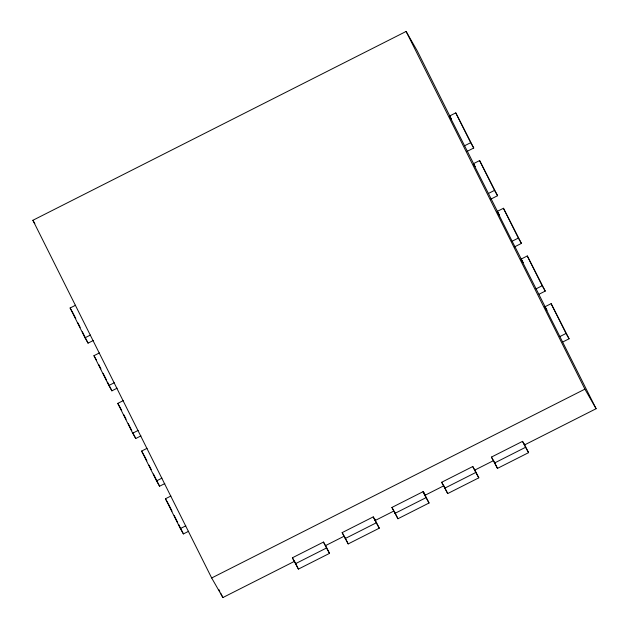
<?xml version="1.0" encoding="UTF-8"?>
<svg xmlns="http://www.w3.org/2000/svg" width="629" height="629" viewBox="0 0 629 629"><rect width="100%" height="100%" fill="white"/><g stroke="black" fill="none" stroke-linecap="round" stroke-linejoin="round"><path stroke-width="0.94" d="M562.979 341.877L569.08 338.795L551.13 303.65L544.903 306.795L596.111 408.716L524.578 444.907L522.534 441.354L491.438 457.086L493.474 460.648L474.809 470.091L472.772 466.529L441.668 482.27L443.712 485.824L425.047 495.267L423.01 491.705L391.906 507.446L393.943 511L375.285 520.442L373.249 516.889L342.145 532.621L344.181 536.183L325.523 545.618L323.487 542.064L292.383 557.797L294.419 561.359L222.886 597.55L211.674 577.98L32.889 220.284L406.114 31.45L417.326 51.02L451.15 118.7M93.296 340.493L88.06 343.143L85.001 337.804L70.11 307.998L75.551 305.246M475.005 166.418L449.554 116.019L455.773 112.874L473.731 148.019L466.757 151.55M85.001 337.804L90.45 335.053M464.454 145.826L470.673 142.681L473.731 148.019M117.128 388.187L111.899 390.837L108.841 385.498L93.941 355.692L99.39 352.94M514.428 246.938L521.41 243.407L503.452 208.262L497.232 211.407L499.269 214.969L473.393 163.713L479.613 160.568L497.57 195.713L490.589 199.244M108.841 385.498L114.289 382.747M488.293 193.52L494.512 190.375L497.57 195.713M140.967 435.881L135.738 438.531L132.68 433.192L117.78 403.386L123.229 400.634M132.68 433.192L138.121 430.44M497.232 211.407L512.132 241.214L518.351 238.069L521.41 243.407M164.806 483.575L159.577 486.225L156.519 480.886L141.619 451.079L147.06 448.328M544.903 306.795L546.947 310.349L521.071 259.101L527.291 255.956L545.241 291.101L539.139 294.183M156.519 480.886L161.96 478.134M535.963 288.908L542.19 285.763L545.241 291.101M188.645 531.269L183.416 533.919L180.358 528.58L165.458 498.773L170.899 496.022M180.358 528.58L185.799 525.828M559.802 336.601L566.029 333.456L569.08 338.795M211.674 577.98L584.899 389.147L596.111 408.716M295.363 563.765L326.467 548.024L329.517 553.363L298.413 569.096L292.383 557.797M345.124 538.581L376.228 522.848L379.279 528.187L348.183 543.92L342.145 532.621M394.886 513.406L425.99 497.673L429.049 503.003L397.945 518.744L391.906 507.446M444.648 488.23L475.752 472.489L478.811 477.828L447.706 493.568L441.668 482.27M494.418 463.054L525.514 447.313L528.572 452.652L497.468 468.385L491.438 457.086M449.554 116.019L451.591 119.581M473.393 163.713L475.021 166.559M512.132 241.214L523.108 262.655L521.071 259.101M32.889 220.284L34.839 223.688M70.11 307.998L73.161 313.336M93.941 355.692L96.567 360.268M117.78 403.386L120.406 407.962M141.619 451.079L144.238 455.655M165.458 498.773L168.077 503.349M455.773 112.874L470.673 142.681M479.613 160.568L494.512 190.375M503.452 208.262L518.351 238.069M527.291 255.956L542.19 285.763M551.13 303.65L566.029 333.456M406.114 31.45L584.899 389.147M524.185 443.87L528.572 452.652M522.534 441.354L525.514 447.313M493.521 460.483L497.468 468.385M474.864 469.926L478.811 477.828M472.772 466.529L475.752 472.489M443.76 485.659L447.706 493.568M423.781 492.468L429.049 503.003M423.317 491.807L425.047 495.267M423.01 491.705L425.99 497.673M394.43 511.715L397.945 518.744M374.452 518.524L379.279 528.187M374.42 518.713L375.285 520.442M373.249 516.889L376.228 522.848M344.668 536.899L348.183 543.92M325.57 545.461L329.517 553.363M323.487 542.064L326.467 548.024M294.466 561.194L298.413 569.096M218.931 589.64L219.812 591.394M220.685 593.155L222.886 597.55M73.601 314.209L75.794 318.596M77.98 322.976L80.174 327.363M82.368 331.75L88.06 343.143M98.753 364.537L100.947 368.916M103.132 373.304L106.639 380.317M107.52 382.07L111.899 390.837M120.839 408.724L121.719 410.478M123.905 414.857L126.099 419.244M128.292 423.624L131.791 430.637M132.672 432.39L135.738 438.531M144.678 456.418L146.871 460.798M149.057 465.185L151.251 469.564M153.445 473.951L159.577 486.225M168.517 504.112L172.024 511.125M174.209 515.505L177.716 522.518M178.597 524.271L183.416 533.919"/></g></svg>
